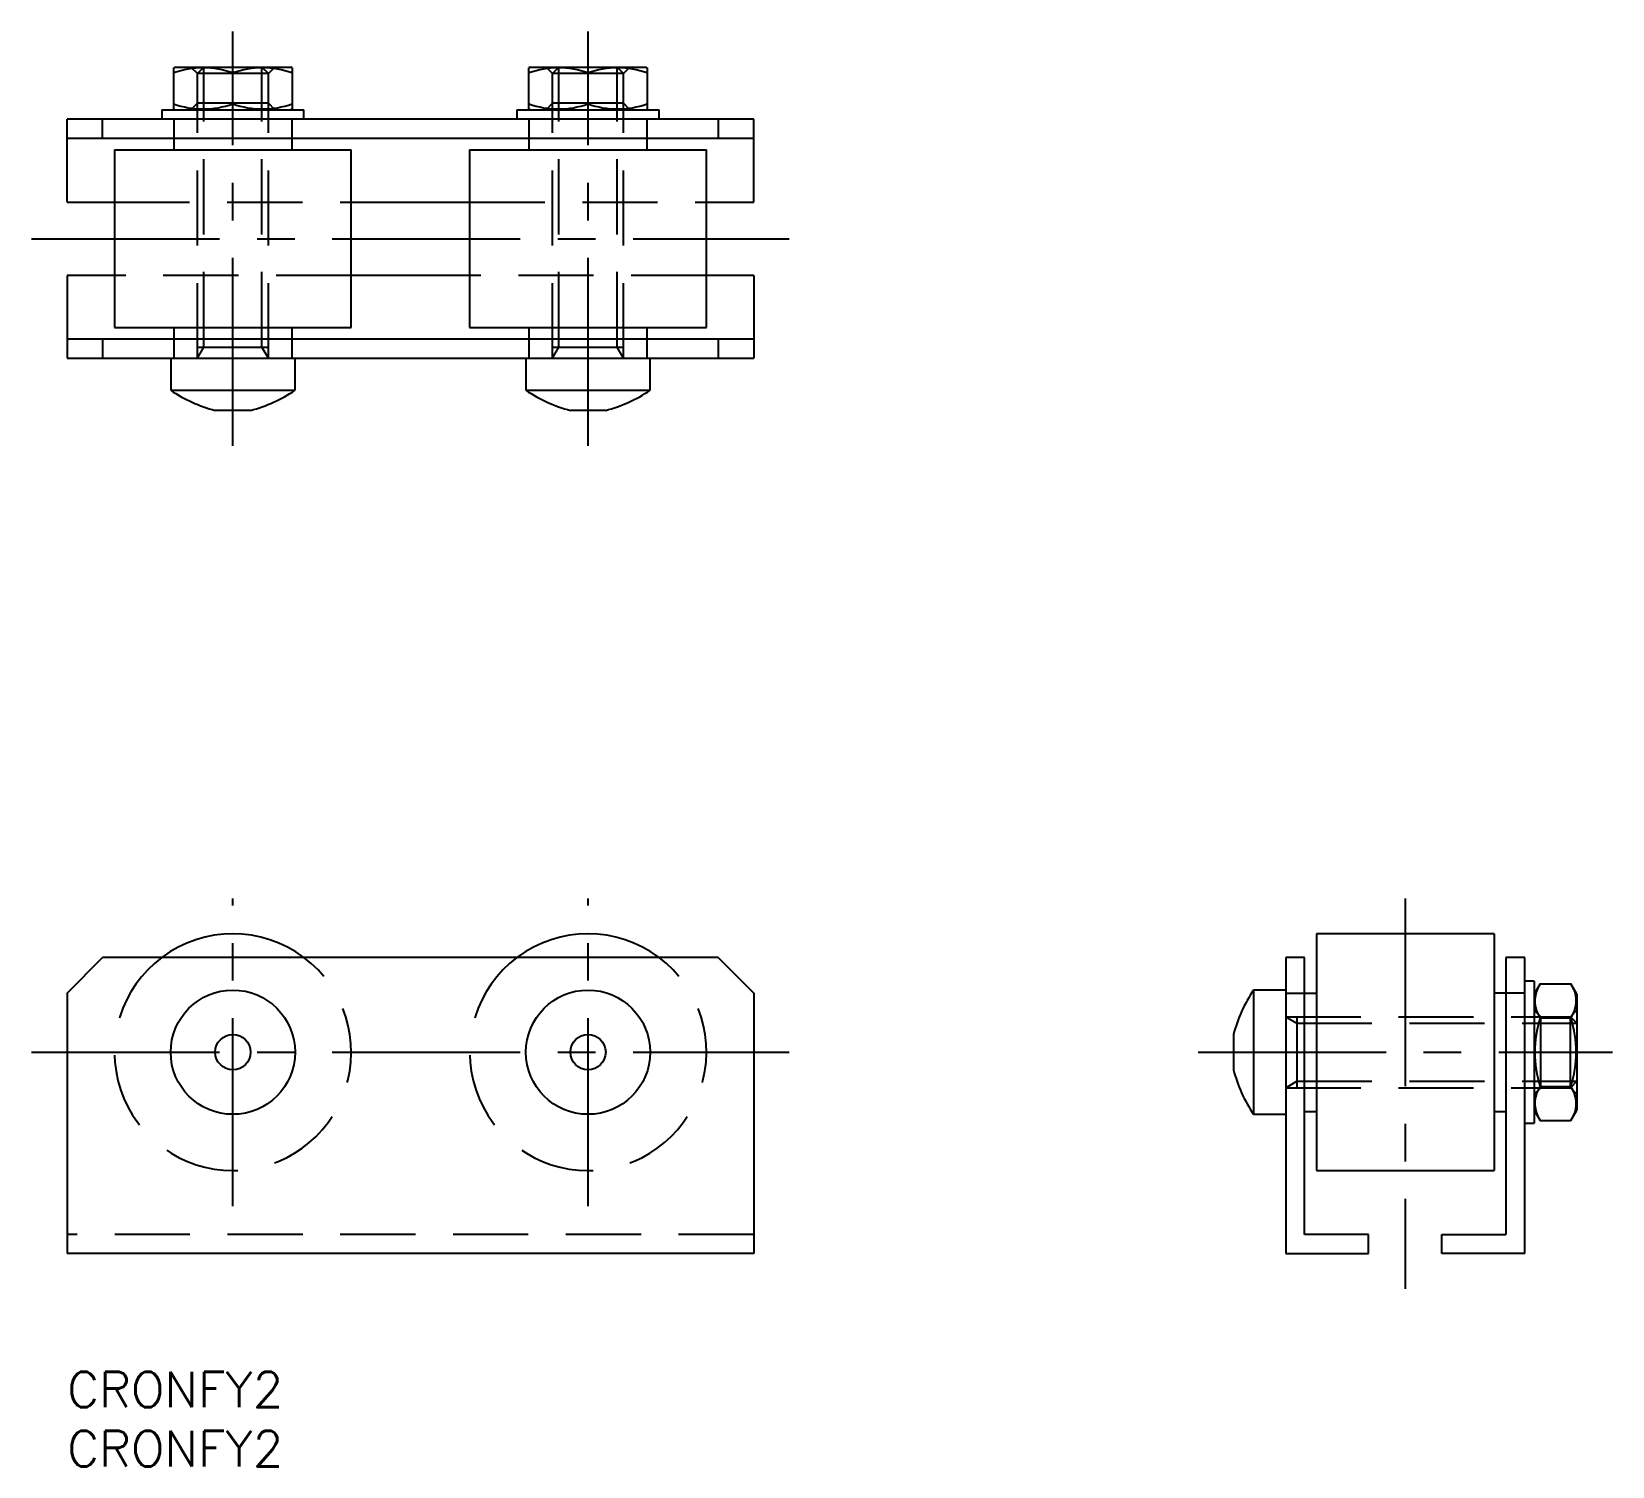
# Model space of a CAD drawing. Extents: x -3 to 131, y -8 to 113.
import ezdxf

# ---------------------------------------------------------------- set-up
doc = ezdxf.new("R2010")
doc.units = 0
doc.header["$LTSCALE"] = 0.5
doc.linetypes.add('CENTER', pattern=[50.8, 31.75, -6.35, 6.35, -6.35])
doc.linetypes.add('DASHED', pattern=[19.05, 12.7, -6.35])
for name, color, linetype in [('MSM_CENTER', 1, 'CENTER'), ('MSM_CONTINUOUS', 7, 'CONTINUOUS'), ('MSM_DASHED', 4, 'DASHED'), ('MSM_PART_NUMBER', 7, 'CONTINUOUS')]:
    doc.layers.add(name, color=color, linetype=linetype)
doc.styles.get("Standard").update_dxf_attribs({"font": 'txt.shx', "height": 3, "bigfont": 'bigfont.shx'})

# ---------------------------------------------------------------- blocks, each defined once
blk = doc.blocks.new('*U28')
at = {"layer": 'MSM_PART_NUMBER'}
blk.add_text('CRONFY2', height=3, dxfattribs=at).set_placement((0, -3))
blk = doc.blocks.new('*U29')
at = {"layer": 'MSM_PART_NUMBER'}
blk.add_text('CRONFY2', height=3, dxfattribs=at).set_placement((0, -8))

msp = doc.modelspace()

# ---------------------------------------------------------------- linework, layer by layer
at = {"layer": 'MSM_CENTER'}
for p, q in [((14, 78.24), (14, 113.24)), ((44, 78.24), (44, 113.24)), ((-3, 95.74), (61, 95.74)), ((14, 14), (14, 40)), ((44, 14), (44, 40)), ((113.03, 40), (113.03, 7)), ((-3, 27), (61, 27)), ((95.53, 27), (130.53, 27))]:
    msp.add_line(p, q, dxfattribs=at)
at = {"layer": 'MSM_CONTINUOUS'}
for p, q in [((9.1, 110.24), (9, 110.18)), ((9, 106.7), (9, 110.18)), ((9.1, 110.24), (18.9, 110.24)), ((14, 107.14), (14, 109.73)), ((19, 110.18), (18.9, 110.24)), ((19, 110.18), (19, 106.7)), ((39.1, 110.24), (39, 110.18)), ((39, 106.7), (39, 110.18)), ((39.1, 110.24), (48.9, 110.24)), ((44, 107.14), (44, 109.73)), ((49, 110.18), (48.9, 110.24)), ((49, 110.18), (49, 106.7)), ((0, 98.84), (0, 105.84)), ((58, 105.84), (0, 105.84)), ((3, 104.24), (3, 105.84)), ((8, 106.64), (8, 105.84)), ((8, 106.64), (20, 106.64)), ((9, 106.7), (9.1, 106.64)), ((18.9, 106.64), (19, 106.7)), ((20, 105.84), (20, 106.64)), ((38, 106.64), (38, 105.84)), ((38, 106.64), (50, 106.64)), ((39, 106.7), (39.1, 106.64)), ((48.9, 106.64), (49, 106.7)), ((50, 105.84), (50, 106.64)), ((55, 105.84), (55, 104.24)), ((58, 98.84), (58, 105.84)), ((0, 104.24), (58, 104.24)), ((9, 104.24), (9, 103.24)), ((19, 103.24), (19, 104.24)), ((39, 104.24), (39, 103.24)), ((49, 103.24), (49, 104.24)), ((4, 103.24), (4, 88.24)), ((4, 103.24), (24, 103.24)), ((24, 88.24), (24, 103.24)), ((34, 103.24), (34, 88.24)), ((34, 103.24), (54, 103.24)), ((54, 88.24), (54, 103.24)), ((0, 98.84), (4, 98.84)), ((24, 98.84), (34, 98.84)), ((54, 98.84), (58, 98.84)), ((0, 92.64), (0, 85.64)), ((4, 92.64), (0, 92.64)), ((34, 92.64), (24, 92.64)), ((58, 92.64), (54, 92.64)), ((58, 92.64), (58, 85.64)), ((4, 88.24), (24, 88.24)), ((9, 88.24), (9, 87.24)), ((19, 87.24), (19, 88.24)), ((34, 88.24), (54, 88.24)), ((39, 88.24), (39, 87.24)), ((49, 87.24), (49, 88.24)), ((58, 87.24), (0, 87.24)), ((3, 87.24), (3, 85.64)), ((55, 87.24), (55, 85.64)), ((0, 85.64), (58, 85.64)), ((8.75, 85.64), (8.75, 82.93)), ((19.25, 82.93), (19.25, 85.64)), ((38.75, 85.64), (38.75, 82.93)), ((49.25, 82.93), (49.25, 85.64)), ((8.75, 82.93), (19.25, 82.93)), ((38.75, 82.93), (49.25, 82.93)), ((12.51, 81.24), (15.49, 81.24)), ((42.51, 81.24), (45.49, 81.24)), ((105.53, 37), (105.53, 17)), ((120.53, 37), (105.53, 37)), ((120.53, 37), (120.53, 17)), ((0, 32), (3, 35)), ((55, 35), (3, 35)), ((55, 35), (58, 32)), ((104.53, 35), (102.93, 35)), ((102.93, 35), (102.93, 10)), ((104.53, 11.6), (104.53, 35)), ((121.53, 35), (121.53, 11.6)), ((123.13, 35), (121.53, 35)), ((123.13, 10), (123.13, 35)), ((100.22, 32.25), (100.22, 21.75)), ((102.93, 32.25), (100.22, 32.25)), ((123.93, 33), (123.13, 33)), ((123.93, 33), (123.93, 21)), ((124.43, 32.77), (123.93, 31.9)), ((124.43, 32.77), (127.02, 32.77)), ((127.53, 31.9), (127.02, 32.77)), ((0, 32), (0, 10)), ((58, 32), (58, 10)), ((102.93, 32), (105.53, 32)), ((123.13, 32), (120.53, 32)), ((127.53, 31.9), (127.53, 22.1)), ((124.43, 29.89), (127.02, 29.89)), ((98.53, 28.49), (98.53, 25.51)), ((124.43, 24.11), (127.02, 24.11)), ((100.22, 21.75), (102.93, 21.75)), ((104.53, 22), (105.53, 22)), ((120.53, 22), (121.53, 22)), ((123.93, 22.1), (124.43, 21.23)), ((127.02, 21.23), (127.53, 22.1)), ((123.13, 21), (123.93, 21)), ((124.43, 21.23), (127.02, 21.23)), ((105.53, 17), (120.53, 17)), ((109.93, 11.6), (104.53, 11.6)), ((109.93, 10), (109.93, 11.6)), ((116.13, 11.6), (121.53, 11.6)), ((116.13, 10), (116.13, 11.6)), ((58, 10), (0, 10)), ((102.93, 10), (109.93, 10)), ((123.13, 10), (116.13, 10))]:
    msp.add_line(p, q, dxfattribs=at)
for centre, radius in [((14, 27), 5.25), ((44, 27), 5.25), ((14, 27), 1.49), ((44, 27), 1.49)]:
    msp.add_circle(centre, radius, dxfattribs=at)
for centre, radius, start, end in [((11.5, 102.81), 7.37, 70.1592, 109.8408), ((16.5, 102.81), 7.37, 70.1592, 109.8408), ((41.5, 102.81), 7.37, 70.1592, 109.8408), ((46.5, 102.81), 7.37, 70.1592, 109.8408), ((11.5, 114.07), 7.37, 250.1592, 289.8408), ((16.5, 114.07), 7.37, 250.1592, 289.8408), ((41.5, 114.07), 7.37, 250.1592, 289.8408), ((46.5, 114.07), 7.37, 250.1592, 289.8408), ((15.54, 92.97), 12.12, 235.9445, 255.5214), ((12.46, 92.97), 12.12, 284.4786, 304.0555), ((45.54, 92.97), 12.12, 235.9445, 255.5214), ((42.46, 92.97), 12.12, 284.4786, 304.0555), ((14, 27), 10, 53.1301, 126.8699), ((44, 27), 10, 53.1301, 126.8699), ((110.26, 25.46), 12.12, 145.9445, 165.5214), ((126.54, 31.33), 2.56, 154.3574, 214.3573), ((124.91, 31.33), 2.56, 325.6427, 25.6426), ((133.59, 27), 9.61, 162.5124, 197.4876), ((117.86, 27), 9.61, 342.5124, 17.4876), ((110.26, 28.54), 12.12, 194.4786, 214.0555), ((126.54, 22.67), 2.56, 145.6427, 205.6426), ((124.91, 22.67), 2.56, 334.3574, 34.3573)]:
    msp.add_arc(centre, radius, start, end, dxfattribs=at)
at = {"layer": 'MSM_DASHED'}
for p, q in [((10.46, 110.24), (11, 109.7)), ((11.54, 110.24), (11, 109.7)), ((17, 109.7), (11, 109.7)), ((11, 85.64), (11, 109.7)), ((11.54, 86.58), (11.54, 110.24)), ((16.46, 110.24), (17, 109.7)), ((16.46, 86.58), (16.46, 110.24)), ((17.54, 110.24), (17, 109.7)), ((17, 85.64), (17, 109.7)), ((40.46, 110.24), (41, 109.7)), ((41.54, 110.24), (41, 109.7)), ((47, 109.7), (41, 109.7)), ((41, 85.64), (41, 109.7)), ((41.54, 86.58), (41.54, 110.24)), ((46.46, 110.24), (47, 109.7)), ((46.46, 86.58), (46.46, 110.24)), ((47.54, 110.24), (47, 109.7)), ((47, 85.64), (47, 109.7)), ((10.46, 106.64), (11, 107.18)), ((17, 107.18), (11, 107.18)), ((17.54, 106.64), (17, 107.18)), ((40.46, 106.64), (41, 107.18)), ((47, 107.18), (41, 107.18)), ((47.54, 106.64), (47, 107.18)), ((9, 105.84), (9, 104.24)), ((19, 104.24), (19, 105.84)), ((39, 105.84), (39, 104.24)), ((49, 104.24), (49, 105.84)), ((4, 98.84), (24, 98.84)), ((34, 98.84), (54, 98.84)), ((24, 92.64), (4, 92.64)), ((54, 92.64), (34, 92.64)), ((9, 87.24), (9, 85.64)), ((19, 85.64), (19, 87.24)), ((39, 87.24), (39, 85.64)), ((49, 85.64), (49, 87.24)), ((11, 86.58), (17, 86.58)), ((11, 85.64), (11.54, 86.58)), ((17, 85.64), (16.46, 86.58)), ((41, 86.58), (47, 86.58)), ((41, 85.64), (41.54, 86.58)), ((47, 85.64), (46.46, 86.58)), ((102.93, 30), (126.99, 30)), ((102.93, 30), (103.86, 29.46)), ((103.86, 30), (103.86, 24)), ((103.86, 29.46), (127.53, 29.46)), ((123.93, 30.54), (124.47, 30)), ((124.47, 24), (124.47, 30)), ((127.53, 30.54), (126.99, 30)), ((126.99, 24), (126.99, 30)), ((127.53, 29.46), (126.99, 30)), ((102.93, 24), (103.86, 24.54)), ((103.86, 24.54), (127.53, 24.54)), ((127.53, 24.54), (126.99, 24)), ((102.93, 24), (126.99, 24)), ((123.93, 23.46), (124.47, 24)), ((127.53, 23.46), (126.99, 24)), ((58, 11.6), (0, 11.6))]:
    msp.add_line(p, q, dxfattribs=at)
for centre in [(14, 27), (44, 27)]:
    msp.add_arc(centre, 10, 126.8699, 53.1301, dxfattribs=at)

# ---------------------------------------------------------------- block references
at = {"layer": 'MSM_CONTINUOUS'}
for name in ['*U28', '*U29']:
    msp.add_blockref(name, (0, 0), dxfattribs=at)

doc.saveas('drawing.dxf')
